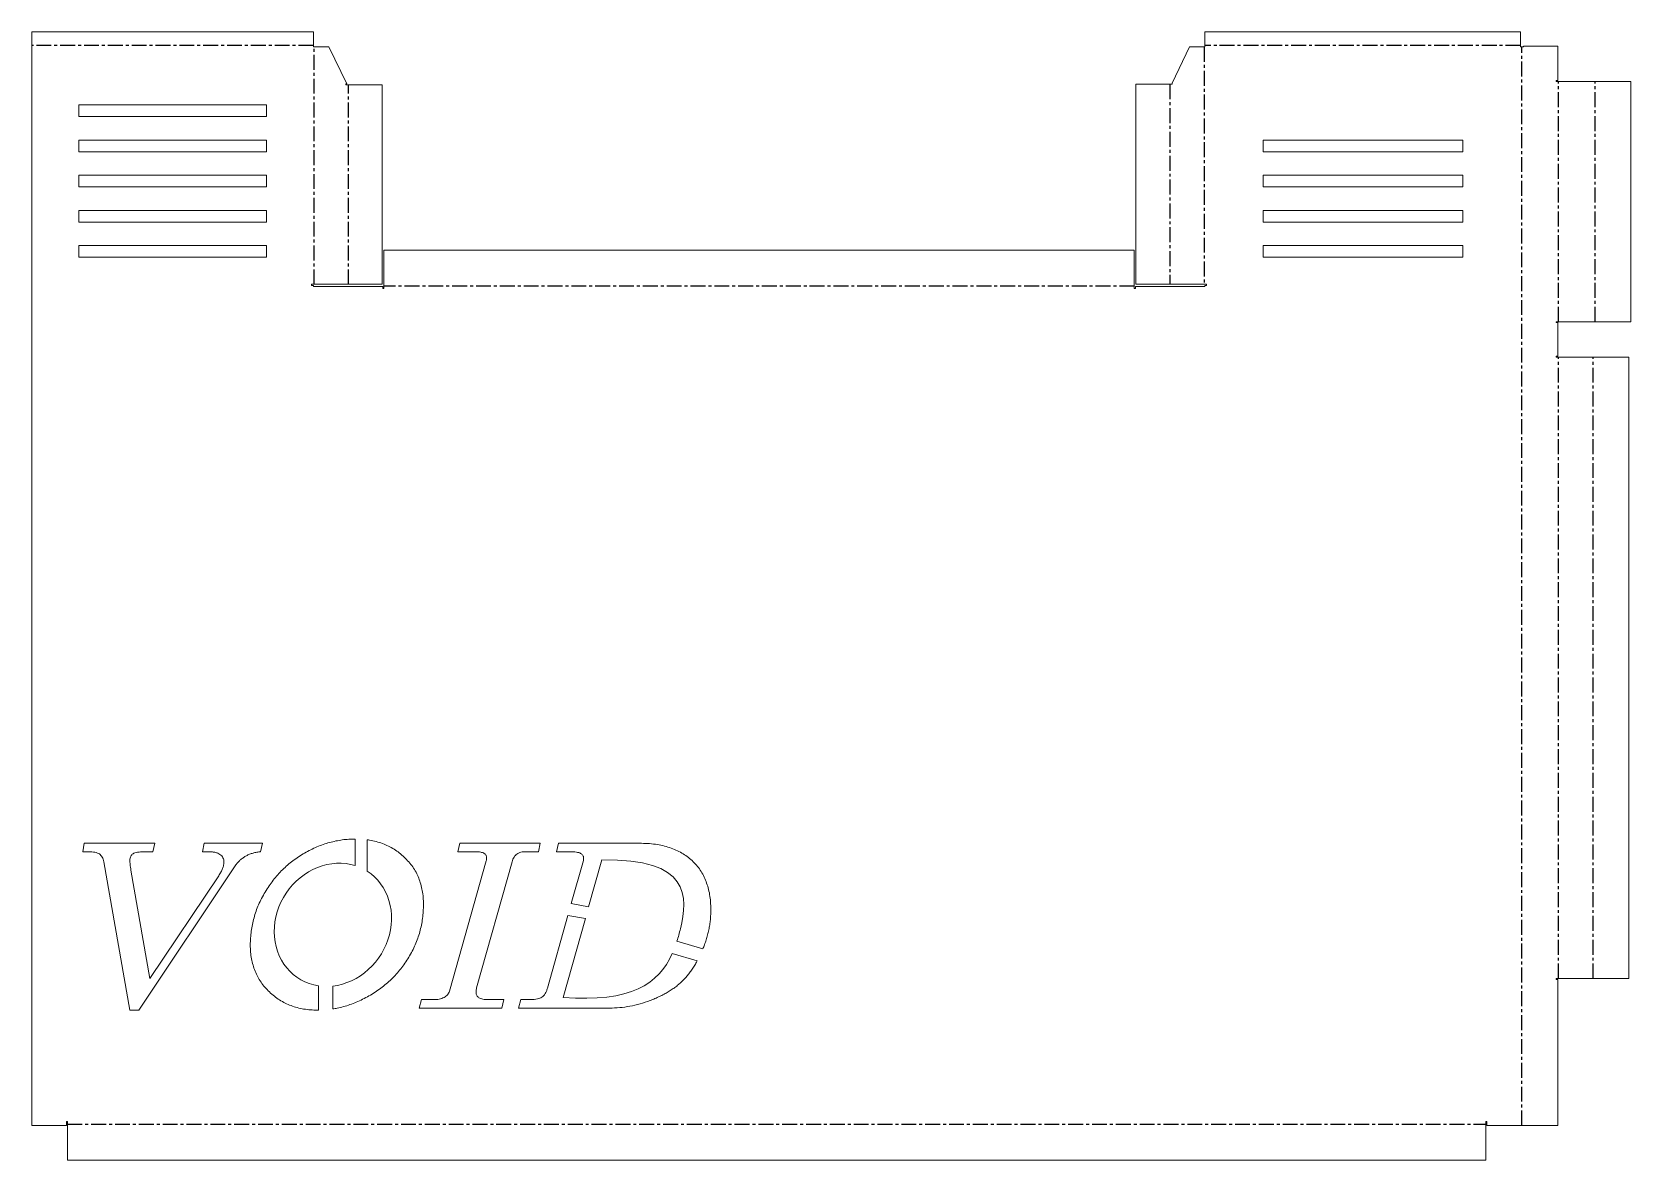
# Model space of a CAD drawing. Header units: millimetres. Extents: x -553 to 811, y -580 to 382.
import ezdxf

# ---------------------------------------------------------------- set-up
doc = ezdxf.new("R2010")
doc.units = ezdxf.units.MM
doc.linetypes.add('CENTERX2', pattern=[20.32, 12.7, -2.54, 2.54, -2.54])

msp = doc.modelspace()

# ---------------------------------------------------------------- linework, layer by layer
at = {"color": 7, "linetype": 'Continuous', "lineweight": 15}
for p, q in [((-552.9, 381.9), (-552.9, -550.2)), ((-312.9, 381.9), (-552.9, 381.9)), ((-312.9, 369.1), (-312.9, 381.9)), ((447.1, 381.9), (447.1, 369.1)), ((716.4, 381.9), (447.1, 381.9)), ((716.4, 369.1), (716.4, 381.9)), ((-299.9, 369.1), (-312.9, 369.1)), ((-284.3, 337.7), (-299.9, 369.1)), ((434.1, 369.1), (419.4, 338.2)), ((447.1, 369.1), (434.1, 369.1)), ((716.4, 369.1), (718.9, 369.1)), ((718.9, 369.1), (718.9, 369.8)), ((748.3, 369.8), (718.9, 369.8)), ((748.3, 340.5), (748.3, 369.8)), ((-284.3, 337.7), (-285.2, 337.7)), ((-285.2, 337.7), (-285.2, 336.8)), ((-285.2, 336.8), (-254.3, 336.8)), ((-254.3, 336.8), (-254.3, 166.8)), ((388.5, 166.8), (388.5, 337.3)), ((388.5, 337.3), (419.4, 337.3)), ((419.4, 337.3), (419.4, 338.2)), ((748.3, 340.5), (746.7, 340.5)), ((746.7, 340.5), (746.7, 339.6)), ((746.7, 339.6), (810.6, 339.6)), ((810.6, 339.6), (810.6, 134.9)), ((-512.9, 319.8), (-512.9, 309.8)), ((-352.9, 319.8), (-512.9, 319.8)), ((-352.9, 309.8), (-352.9, 319.8)), ((-512.9, 309.8), (-352.9, 309.8)), ((-512.9, 289.8), (-512.9, 279.8)), ((-352.9, 289.8), (-512.9, 289.8)), ((-352.9, 279.8), (-352.9, 289.8)), ((497.1, 289.8), (497.1, 279.8)), ((667.1, 289.8), (497.1, 289.8)), ((667.1, 279.8), (667.1, 289.8)), ((-512.9, 279.8), (-352.9, 279.8)), ((497.1, 279.8), (667.1, 279.8)), ((-512.9, 259.8), (-512.9, 249.8)), ((-352.9, 259.8), (-512.9, 259.8)), ((-352.9, 249.8), (-352.9, 259.8)), ((497.1, 259.8), (497.1, 249.8)), ((667.1, 259.8), (497.1, 259.8)), ((667.1, 249.8), (667.1, 259.8)), ((-512.9, 249.8), (-352.9, 249.8)), ((497.1, 249.8), (667.1, 249.8)), ((-512.9, 229.8), (-512.9, 219.8)), ((-352.9, 229.8), (-512.9, 229.8)), ((-512.9, 219.8), (-352.9, 219.8)), ((-352.9, 219.8), (-352.9, 229.8)), ((497.1, 229.8), (497.1, 219.8)), ((667.1, 229.8), (497.1, 229.8)), ((497.1, 219.8), (667.1, 219.8)), ((667.1, 219.8), (667.1, 229.8)), ((-512.9, 199.8), (-512.9, 189.8)), ((-352.9, 199.8), (-512.9, 199.8)), ((-352.9, 189.8), (-352.9, 199.8)), ((-252.9, 195.9), (-252.9, 163.2)), ((387.1, 195.9), (-252.9, 195.9)), ((387.1, 163.2), (387.1, 195.9)), ((497.1, 199.8), (497.1, 189.8)), ((667.1, 199.8), (497.1, 199.8)), ((667.1, 189.8), (667.1, 199.8)), ((-512.9, 189.8), (-352.9, 189.8)), ((497.1, 189.8), (667.1, 189.8)), ((-254.3, 166.8), (-314.5, 166.8)), ((-314.5, 166.8), (-314.5, 165.9)), ((-314.5, 165.9), (-312.9, 165.9)), ((-312.9, 164.8), (-312.9, 165.9)), ((-253.8, 164.8), (-312.9, 164.8)), ((-253.8, 164.8), (-253.8, 163.2)), ((388, 163.2), (388, 164.8)), ((447.1, 164.8), (388, 164.8)), ((448.7, 166.8), (388.5, 166.8)), ((447.1, 165.9), (447.1, 164.8)), ((447.1, 165.9), (448.7, 165.9)), ((448.7, 165.9), (448.7, 166.8)), ((-253.8, 163.2), (-252.9, 163.2)), ((387.1, 163.2), (388, 163.2)), ((810.6, 134.9), (746.7, 134.9)), ((746.7, 134.9), (746.7, 134.1)), ((746.7, 134.1), (748.3, 134.1)), ((748.3, 105.6), (748.3, 134.1)), ((748.3, 105.6), (746.7, 105.6)), ((746.7, 105.6), (746.7, 104.7)), ((746.7, 104.7), (808.9, 104.7)), ((808.9, 104.7), (808.9, -425)), ((-509.6, -316.9), (-508.3, -309.7)), ((-508.3, -309.7), (-448.2, -309.7)), ((-448.2, -309.7), (-449.8, -316.9)), ((-407.5, -316.9), (-406, -309.7)), ((-406, -309.7), (-356.3, -309.7)), ((-356.3, -309.7), (-357.9, -316.9)), ((-277.3, -306.1), (-277.3, -328.7)), ((-267, -333.6), (-267, -306.7)), ((-189.8, -316.9), (-188.2, -309.7)), ((-188.2, -309.7), (-119.6, -309.7)), ((-119.6, -309.7), (-121.1, -316.9)), ((-105.7, -316.9), (-103.8, -309.7)), ((-103.8, -309.7), (-34.9, -309.7)), ((-505, -316.9), (-509.6, -316.9)), ((-469.5, -452), (-491.6, -325.6)), ((-449.8, -316.9), (-457, -316.9)), ((-403.2, -316.9), (-407.5, -316.9)), ((-196.9, -435.7), (-165.6, -324.6)), ((-174.7, -316.9), (-189.8, -316.9)), ((-143.5, -325.6), (-173.8, -432.8)), ((-121.1, -316.9), (-131.5, -316.9)), ((-94.4, -316.9), (-105.7, -316.9)), ((-93, -361.1), (-82.7, -324.5)), ((-66.9, -323.9), (-78.2, -363.9)), ((-468.5, -332.6), (-452.3, -425)), ((-379, -328.1), (-461.8, -452)), ((-452.3, -425), (-393.7, -337.4)), ((-78.2, -363.9), (-93, -361.1)), ((-113.4, -433.3), (-95.9, -371.2)), ((-81, -373.9), (-100, -441.2)), ((-95.9, -371.2), (-81, -373.9)), ((19.2, -399.8), (-2.9, -393.1)), ((-6.9, -403.6), (14.4, -410)), ((-308.7, -431.2), (-308.7, -452)), ((-296.3, -450.9), (-296.3, -431.4)), ((808.9, -425), (746.7, -425)), ((746.7, -425), (746.7, -425.8)), ((746.7, -425.8), (748.3, -425.8)), ((748.3, -550.2), (748.3, -425.8)), ((-222.7, -450.2), (-220.8, -443)), ((-220.8, -443), (-211, -443)), ((-163.2, -443), (-150.5, -443)), ((-150.5, -443), (-152.2, -450.2)), ((-138.1, -450.2), (-136, -443)), ((-136, -443), (-127.9, -443)), ((-461.8, -452), (-469.5, -452)), ((-152.2, -450.2), (-222.7, -450.2)), ((-60.4, -450.2), (-138.1, -450.2)), ((-552.9, -550.2), (-523.6, -550.2)), ((-522.7, -546.8), (-523.6, -546.8)), ((-523.6, -546.8), (-523.6, -550.2)), ((-522.7, -546.8), (-522.7, -579.7)), ((687.8, -546.8), (686.9, -546.8)), ((686.9, -579.7), (686.9, -546.8)), ((687.8, -550.2), (687.8, -546.8)), ((687.8, -550.2), (748.3, -550.2)), ((-522.7, -579.7), (686.9, -579.7))]:
    msp.add_line(p, q, dxfattribs=at)
at = {"color": 7, "linetype": 'CENTERX2'}
for p, q in [((-312.9, 370.3), (-552.9, 370.3)), ((-312.4, 166.8), (-312.4, 369.1)), ((446.6, 369.1), (446.6, 166.8)), ((716.4, 370.3), (447.1, 370.3)), ((717.6, -550.2), (717.6, 369.1)), ((-283.1, 166.8), (-283.1, 336.8)), ((417.3, 337.3), (417.3, 166.8)), ((748.9, 134.9), (748.9, 339.6)), ((780.1, 134.9), (780.1, 339.6)), ((387.1, 165.3), (-252.9, 165.3)), ((748.9, -425), (748.9, 104.7)), ((778.4, -425), (778.4, 104.7)), ((-522.7, -549), (686.9, -549))]:
    msp.add_line(p, q, dxfattribs=at)
at = {"color": 7, "linetype": 'Continuous', "lineweight": 15, "flags": 128}
for points in [[(-277.3, -328.7), (-281.2, -327.7), (-285.1, -327), (-289.2, -326.7), (-293.2, -326.7), (-297.3, -327.1), (-301.4, -327.8), (-305.5, -328.9), (-309.5, -330.3), (-313.4, -332), (-317.2, -334.1), (-320.8, -336.5), (-324.3, -339.1), (-327.6, -342), (-330.7, -345.2), (-333.6, -348.6), (-336.2, -352.2), (-338.5, -356), (-340.6, -359.9), (-342.3, -364), (-343.8, -368.1), (-344.9, -372.4), (-345.7, -376.7), (-346.2, -381), (-346.3, -385.3), (-346.1, -389.5), (-345.6, -393.7), (-344.7, -397.8), (-343.5, -401.8), (-342, -405.6), (-340.2, -409.2), (-338.1, -412.7), (-335.7, -415.9), (-333, -418.8), (-330.1, -421.5), (-327, -423.9), (-323.7, -426), (-320.1, -427.8), (-316.5, -429.3), (-312.6, -430.4), (-308.7, -431.2)], [(-296.3, -431.4), (-292.3, -430.8), (-288.2, -429.8), (-284.3, -428.5), (-280.4, -426.9), (-276.6, -425), (-272.9, -422.7), (-269.4, -420.2), (-266.1, -417.4), (-262.9, -414.3), (-260, -411.1), (-257.4, -407.6), (-254.9, -403.9), (-252.8, -400.1), (-250.9, -396.1), (-249.4, -392), (-248.1, -387.8), (-247.2, -383.6), (-246.6, -379.3), (-246.3, -375.1), (-246.4, -370.8), (-246.7, -366.7), (-247.4, -362.6), (-248.5, -358.6), (-249.8, -354.7), (-251.4, -351), (-253.4, -347.5), (-255.6, -344.2), (-258.1, -341.2), (-260.8, -338.4), (-263.8, -335.8), (-267, -333.6)]]:
    msp.add_lwpolyline(points, dxfattribs=at)
at = {"color": 7, "linetype": 'Continuous', "lineweight": 15}
for points, knots in [([(-366.8, -396.4), (-366.7, -394.4), (-366.6, -390.5), (-366, -384.6), (-365.1, -378.9), (-363.6, -373.2), (-361.9, -367.6), (-359.7, -362), (-357.1, -356.6), (-354.1, -351.2), (-350.8, -346.1), (-347.3, -341.2), (-343.4, -336.6), (-339.3, -332.2), (-335, -328.2), (-330.4, -324.5), (-325.6, -321.1), (-320.5, -318), (-315.3, -315.2), (-310, -312.7), (-304.6, -310.7), (-299.2, -309), (-293.8, -307.7), (-288.3, -306.7), (-282.8, -306.2), (-279.1, -306.1), (-277.3, -306.1)], [0, 0, 0, 0, 0.0420297, 0.0836485, 0.1252481, 0.1666794, 0.2084326, 0.250815, 0.293497, 0.337192, 0.3809159, 0.4238885, 0.4665057, 0.5086708, 0.5504255, 0.5923808, 0.6345621, 0.6770336, 0.7191811, 0.7606183, 0.8012614, 0.8414988, 0.8811861, 0.9207804, 0.9603693, 0.9987749, 0.9987749, 0.9987749, 0.9987749]), ([(-267, -306.7), (-266.3, -306.8), (-263.8, -307.2), (-259.4, -308.2), (-254, -309.8), (-248.9, -312), (-244.1, -314.7), (-239.6, -317.9), (-235.4, -321.5), (-231.6, -325.5), (-228.2, -329.8), (-225.3, -334.4), (-223, -339.3), (-221.3, -344.6), (-220, -350.1), (-219.2, -355.9), (-219.1, -359.8), (-219, -361.9)], [0.1124437, 0.1124437, 0.1124437, 0.1124437, 0.1343755, 0.1980571, 0.260379, 0.3214467, 0.381918, 0.4429706, 0.5045574, 0.5659897, 0.6263279, 0.6858568, 0.7457355, 0.8062781, 0.8686466, 0.9330131, 1, 1, 1, 1]), ([(-34.9, -309.7), (-32.6, -309.7), (-28, -309.8), (-21.4, -310.5), (-15.1, -311.6), (-9.3, -313.3), (-3.8, -315.4), (1.2, -317.9), (5.8, -320.9), (10, -324.4), (13.8, -328.3), (17, -332.6), (19.8, -337.3), (22, -342.3), (23.8, -347.8), (25.1, -353.5), (25.8, -359.7), (25.9, -363.9), (25.9, -366.1)], [0, 0, 0, 0, 0.07465, 0.145181, 0.212264, 0.276421, 0.337832, 0.39736, 0.455552, 0.513406, 0.570606, 0.62749, 0.684509, 0.74263, 0.802845, 0.865484, 0.931006, 1, 1, 1, 1]), ([(-491.6, -325.6), (-491.8, -324.8), (-492.1, -323.4), (-492.9, -321.5), (-494, -320), (-495.3, -318.7), (-497.1, -317.9), (-499.3, -317.3), (-502, -316.9), (-503.9, -316.9), (-505, -316.9)], [0, 0, 0, 0, 0.128227, 0.241369, 0.344287, 0.442715, 0.548579, 0.674958, 0.824714, 1, 1, 1, 1]), ([(-457, -316.9), (-458.1, -316.9), (-460.1, -316.9), (-462.8, -317.3), (-465, -317.8), (-466.7, -318.5), (-467.9, -319.6), (-468.8, -320.9), (-469.3, -322.4), (-469.4, -323.6), (-469.4, -324.1)], [0, 0, 0, 0, 0.19759, 0.363718, 0.499903, 0.610495, 0.705482, 0.796927, 0.89304, 1, 1, 1, 1]), ([(-469.4, -324.1), (-469.4, -324.7), (-469.4, -325.9), (-469.2, -327.9), (-468.9, -330.2), (-468.6, -331.8), (-468.5, -332.6)], [0, 0, 0, 0, 0.201346, 0.43312, 0.699522, 1, 1, 1, 1]), ([(-389.2, -325.8), (-389.3, -325.1), (-389.3, -323.8), (-390, -322), (-391, -320.4), (-392.6, -319), (-394.6, -318.1), (-397, -317.3), (-400, -316.9), (-402.1, -316.9), (-403.2, -316.9)], [0, 0, 0, 0, 0.109688, 0.210911, 0.310058, 0.412915, 0.527305, 0.661686, 0.81737, 1, 1, 1, 1]), ([(-393.7, -337.4), (-393.1, -336.3), (-391.8, -334.4), (-390.4, -331.4), (-389.4, -328.5), (-389.3, -326.7), (-389.2, -325.8)], [0, 0, 0, 0, 0.299299, 0.561514, 0.792955, 1, 1, 1, 1]), ([(-357.9, -316.9), (-359, -317), (-361.2, -317.3), (-364.4, -318), (-367.3, -319), (-370.1, -320.3), (-372.6, -321.8), (-375, -323.7), (-377.2, -325.7), (-378.4, -327.3), (-379, -328.1)], [0, 0, 0, 0, 0.137346, 0.267603, 0.394427, 0.516602, 0.636522, 0.756273, 0.876677, 1, 1, 1, 1]), ([(-165.2, -322.2), (-165.2, -321.8), (-165.3, -321), (-165.7, -319.9), (-166.4, -319), (-167.4, -318.2), (-168.7, -317.6), (-170.4, -317.2), (-172.4, -316.9), (-173.9, -316.9), (-174.7, -316.9)], [0, 0, 0, 0, 0.099302, 0.190049, 0.28365, 0.383243, 0.498144, 0.636159, 0.802605, 1, 1, 1, 1]), ([(-165.6, -324.6), (-165.5, -324.2), (-165.3, -323.4), (-165.2, -322.6), (-165.2, -322.2)], [0, 0, 0, 0, 0.5186378, 1, 1, 1, 1]), ([(-131.5, -316.9), (-132.3, -316.9), (-133.9, -316.9), (-136, -317.3), (-137.9, -317.9), (-139.5, -318.8), (-140.8, -320), (-141.9, -321.6), (-142.9, -323.4), (-143.3, -324.8), (-143.5, -325.6)], [0, 0, 0, 0, 0.150169, 0.283417, 0.403374, 0.510736, 0.616984, 0.730445, 0.857678, 1, 1, 1, 1]), ([(-82.5, -322.3), (-82.6, -321.9), (-82.6, -321.1), (-83.1, -320), (-83.9, -319.1), (-85.1, -318.2), (-86.7, -317.6), (-88.8, -317.2), (-91.4, -316.9), (-93.4, -316.9), (-94.4, -316.9)], [0, 0, 0, 0, 0.083829, 0.163439, 0.247001, 0.3397, 0.453028, 0.59921, 0.779811, 1, 1, 1, 1]), ([(-82.7, -324.5), (-82.7, -324.2), (-82.6, -323.4), (-82.5, -322.7), (-82.5, -322.3)], [0, 0, 0, 0, 0.495324, 1, 1, 1, 1]), ([(-2.9, -393.1), (-1.8, -389.7), (6.2, -360.1), (8.5, -322.2), (-66.9, -323.9)], [0.5316065, 0.5316065, 0.5316065, 0.5316065, 0.5873788, 1, 1, 1, 1]), ([(-219, -361.9), (-219.1, -363.8), (-219.2, -367.8), (-219.8, -373.7), (-220.8, -379.5), (-222.1, -385.2), (-223.9, -390.7), (-226.1, -396.2), (-228.6, -401.6), (-231.6, -406.9), (-234.8, -412), (-238.4, -416.8), (-242.2, -421.3), (-246.3, -425.6), (-250.7, -429.6), (-255.4, -433.3), (-260.4, -436.7), (-265.5, -439.9), (-270.9, -442.7), (-276.3, -445.2), (-281.7, -447.3), (-287.2, -449), (-292, -450.2), (-295.1, -450.7), (-296.3, -450.9)], [0, 0, 0, 0, 0.0422923, 0.0839749, 0.1254399, 0.1668369, 0.208265, 0.2498807, 0.291979, 0.3349131, 0.3777769, 0.420246, 0.4622667, 0.5041453, 0.5462053, 0.5883356, 0.6310335, 0.674256, 0.7173348, 0.7592646, 0.8004772, 0.8409653, 0.8809585, 0.9069681, 0.9069681, 0.9069681, 0.9069681]), ([(25.9, -366.1), (25.9, -367.6), (25.9, -370.5), (25.6, -374.9), (25, -379.2), (24.3, -383.5), (23.3, -387.8), (22.1, -392), (20.7, -396), (19.7, -398.6), (19.2, -399.8)], [0, 0, 0, 0, 0.0325339, 0.0651379, 0.0975137, 0.1296633, 0.1621818, 0.1946568, 0.227423, 0.2561032, 0.2561032, 0.2561032, 0.2561032]), ([(-309.4, -452), (-311.4, -451.9), (-315.4, -451.8), (-321.2, -451.1), (-326.7, -449.9), (-332, -448.2), (-337, -446), (-341.8, -443.3), (-346.3, -440.2), (-350.5, -436.5), (-354.3, -432.5), (-357.7, -428.2), (-360.4, -423.6), (-362.8, -418.7), (-364.5, -413.5), (-365.8, -408.1), (-366.6, -402.3), (-366.7, -398.4), (-366.8, -396.4)], [0, 0, 0, 0, 0.067648, 0.132571, 0.195653, 0.257489, 0.318457, 0.379131, 0.440271, 0.502466, 0.564505, 0.625246, 0.685199, 0.745385, 0.806228, 0.868601, 0.93298, 1, 1, 1, 1]), ([(14.4, -410), (14, -410.6), (13, -412.4), (11.3, -415.3), (9.1, -418.6), (6.7, -421.6), (4.3, -424.5), (1.8, -427.1), (-1, -429.6), (-3.9, -432), (-7, -434.2), (-10.4, -436.4), (-13.9, -438.4), (-17.7, -440.3), (-21.7, -442.1), (-27.2, -444.3), (-34.3, -446.6), (-43, -448.7), (-51.7, -450), (-57.5, -450.1), (-60.4, -450.2)], [0.3398494, 0.3398494, 0.3398494, 0.3398494, 0.3559137, 0.3856617, 0.4147492, 0.4431464, 0.4708023, 0.4979339, 0.5250846, 0.5527939, 0.5813194, 0.6107567, 0.6410118, 0.6723397, 0.7045365, 0.7380243, 0.80514, 0.8706777, 0.9355129, 1, 1, 1, 1]), ([(-211, -443), (-210, -443), (-208.3, -442.9), (-205.7, -442.6), (-203.5, -442), (-201.5, -441.2), (-199.9, -440.2), (-198.6, -438.9), (-197.5, -437.4), (-197.1, -436.2), (-196.9, -435.7)], [0, 0, 0, 0, 0.166413, 0.314265, 0.448844, 0.569916, 0.681796, 0.786596, 0.892079, 1, 1, 1, 1]), ([(-173.8, -432.8), (-173.9, -433.4), (-174.1, -434.7), (-174.1, -436.1), (-174.2, -436.8)], [0, 0, 0, 0, 0.447116, 1, 1, 1, 1]), ([(-127.9, -443), (-126.8, -442.9), (-124.8, -442.9), (-122.1, -442.5), (-119.8, -441.9), (-118, -440.9), (-116.4, -439.6), (-115.2, -437.8), (-114.1, -435.7), (-113.6, -434.1), (-113.4, -433.3)], [0, 0, 0, 0, 0.164933, 0.307839, 0.427817, 0.53152, 0.630696, 0.740368, 0.861667, 1, 1, 1, 1]), ([(-174.2, -436.8), (-174.1, -437.3), (-174.1, -438.2), (-173.6, -439.5), (-172.8, -440.6), (-171.7, -441.5), (-170.2, -442.2), (-168.3, -442.6), (-165.9, -443), (-164.1, -443), (-163.2, -443)], [0, 0, 0, 0, 0.099275, 0.191772, 0.283868, 0.379232, 0.490589, 0.629067, 0.798397, 1, 1, 1, 1])]:
    msp.add_open_spline(points, degree=3, knots=knots, dxfattribs=at)
for points in [[(-100, -441.2), (-41.9, -445.4), (-18.6, -429.8), (-6.9, -403.6)], [(-308.7, -452), (-308.9, -452), (-309.2, -452), (-309.4, -452)]]:
    msp.add_open_spline(points, degree=3, dxfattribs=at)

doc.saveas('drawing.dxf')
